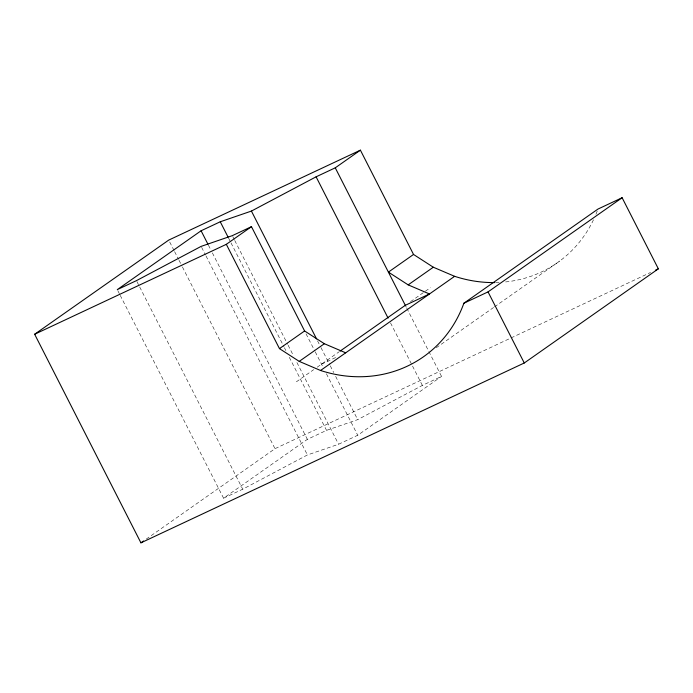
<?xml version="1.0" encoding="UTF-8"?>
<svg xmlns="http://www.w3.org/2000/svg" width="693" height="693" viewBox="0 0 693 693"><rect width="100%" height="100%" fill="white"/><g stroke="black" fill="none" stroke-linecap="round" stroke-linejoin="round"><path stroke-width="0.52" stroke-dasharray="3.46 2.6" d="M296.37 381.817L313.712 369.638M317.177 367.203L339.154 351.767M410.516 301.654L430.457 287.656M146.223 539.119L275.008 448.674L650.528 272.496M436.252 347.756L493.589 307.493M494.473 306.869L559.745 261.027M120.227 295.391L223.57 498.198L307.371 439.353L326.533 430.353L357.692 419.646L422.375 385.395L441.536 376.403L428.811 351.42M223.57 498.198L242.732 489.206L307.415 454.954L338.574 444.248L357.735 435.256L441.536 376.403M321.517 364.163L337.95 356.445M405.31 305.31L406.289 307.233M406.782 308.194L428.317 350.467M390.54 322.921L422.375 385.395M317.533 340.826L320.469 346.595M320.963 347.557L329.781 364.856M330.266 365.817L333.697 372.548M335.655 376.394L357.692 419.646M306.046 333.809L314.752 350.883M315.228 351.827L322.981 367.039M326.412 373.77L357.735 435.256M232.787 236.625L234.251 239.509M234.745 240.471L287.638 344.282M288.123 345.244L293.511 355.812M296.942 362.543L338.574 444.248M228.586 238.115L230.544 241.961M231.029 242.922L283.931 346.734M284.416 347.695L285.888 350.58M289.31 357.302L326.533 430.353M208.437 245.183L210.395 249.03M212.353 252.876L307.371 439.353M201.628 247.34L205.544 255.024M206.038 255.986L307.415 454.954M169.707 242.013L174.116 250.667M174.61 251.628L178.525 259.312M179.011 260.273L181.956 266.043M182.441 267.004L275.008 448.674M136.945 281.592L242.732 489.206M117.784 290.584L119.742 294.43M593.485 219.785A132.961 119.629 54.9 0 1 505.388 281.964M499.099 282.449A132.961 119.629 54.9 0 1 495.945 282.562M597.219 211.053A132.961 119.629 54.9 0 1 595.651 214.969"/><path stroke-width="1.04" d="M345.686 352.815L324.367 343.728L304.599 330.968L251.464 226.672L226.325 244.326L279.461 348.622L299.229 361.382L320.547 370.478A132.961 119.629 54.9 0 0 463.877 303.231L597.955 209.069L622.123 197.73L658.35 268.823L524.272 362.985L140.93 542.836L34.65 334.251L168.728 240.09L360.403 150.164L413.539 254.461L433.307 267.221L454.625 276.316A132.961 119.629 54.9 0 0 494.889 282.579M360.403 150.164L335.265 167.827L316.095 176.819L251.42 211.07L220.261 221.777L201.091 230.769L117.29 289.622L136.46 280.63L201.135 246.379L232.294 235.663L251.464 226.672M279.461 348.622L304.599 330.968M413.539 254.461L388.401 272.115L408.168 284.875L429.487 293.971L405.31 305.31L340.038 351.152M299.229 361.382L324.367 343.728M408.168 284.875L433.307 267.221M320.547 370.478L454.625 276.316M463.877 303.231L488.045 291.892L622.123 197.73M140.93 542.836L143.572 540.973M34.65 334.251L226.325 244.326M655.413 270.201L658.35 268.823M488.045 291.892L524.272 362.985M335.265 167.827L405.31 305.31M316.095 176.819L388.089 318.113M251.42 211.07L316.554 338.903M220.261 221.777L228.092 237.153M201.091 230.769L207.952 244.222"/></g></svg>
